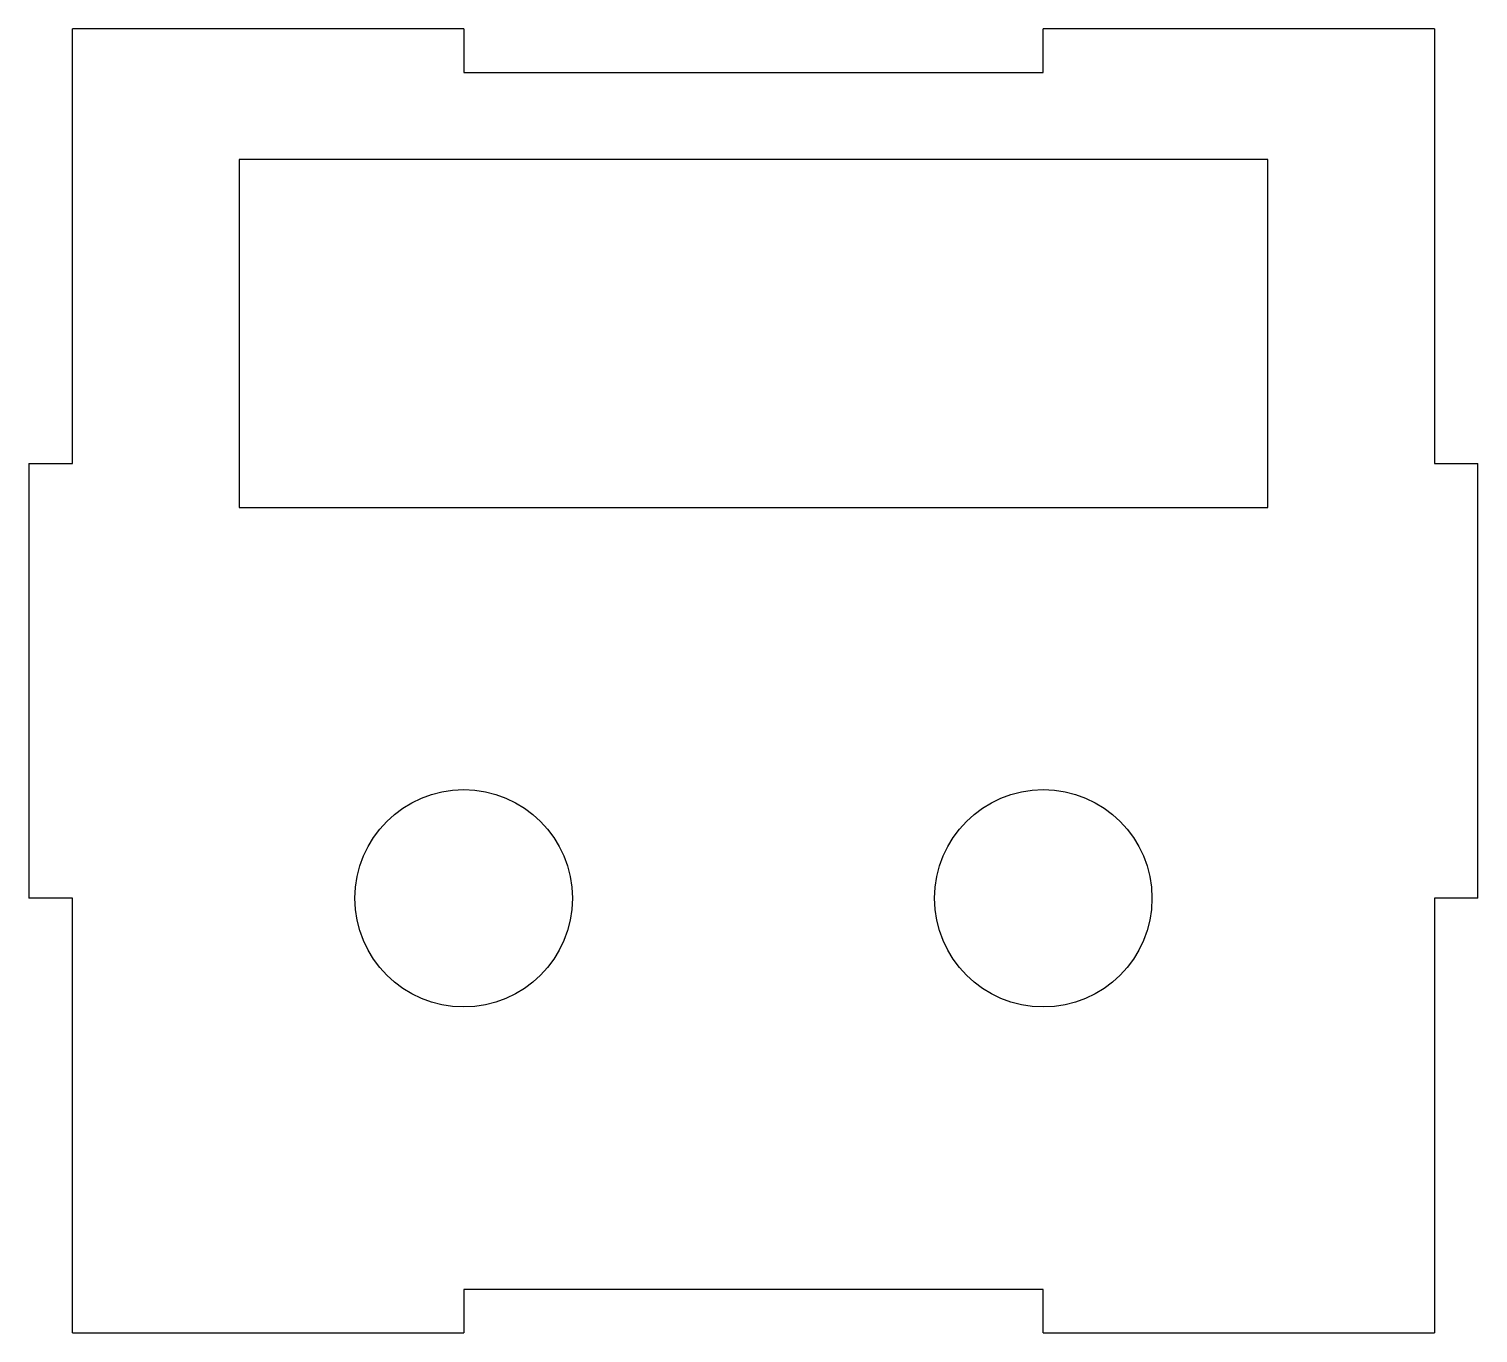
# Model space of a CAD drawing. Extents: x -60 to 40, y -64 to 26.
import ezdxf

# ---------------------------------------------------------------- set-up
doc = ezdxf.new("R2010")
doc.units = 0
doc.layers.get('0').update_dxf_attribs({"linetype": 'CONTINUOUS'})

msp = doc.modelspace()

# ---------------------------------------------------------------- linework, layer by layer
at = {"color": 7, "linetype": 'CONTINUOUS'}
for p, q in [((-30.04, 25.68), (-57.04, 25.68)), ((-57.04, -4.32), (-57.04, 25.68)), ((-30.04, 25.68), (-30.04, 22.68)), ((36.96, 25.68), (9.96, 25.68)), ((9.96, 22.68), (9.96, 25.68)), ((36.96, 25.68), (36.96, -4.32)), ((-30.04, 22.68), (9.96, 22.68)), ((-45.54, 16.66), (-45.54, -7.34)), ((25.46, 16.66), (-45.54, 16.66)), ((25.46, -7.34), (25.46, 16.66)), ((-60.04, -4.32), (-57.04, -4.32)), ((-60.04, -4.32), (-60.04, -34.32)), ((36.96, -4.32), (39.96, -4.32)), ((39.96, -34.32), (39.96, -4.32)), ((-45.54, -7.34), (25.46, -7.34)), ((-57.04, -34.32), (-60.04, -34.32)), ((-57.04, -64.32), (-57.04, -34.32)), ((36.96, -34.32), (36.96, -64.32)), ((39.96, -34.32), (36.96, -34.32)), ((-30.04, -61.32), (-30.04, -64.32)), ((9.96, -61.32), (-30.04, -61.32)), ((9.96, -64.32), (9.96, -61.32)), ((-57.04, -64.32), (-30.04, -64.32)), ((9.96, -64.32), (36.96, -64.32))]:
    msp.add_line(p, q, dxfattribs=at)
for centre in [(-30.04, -34.32), (9.96, -34.32)]:
    msp.add_circle(centre, 7.5, dxfattribs=at)

doc.saveas('drawing.dxf')
